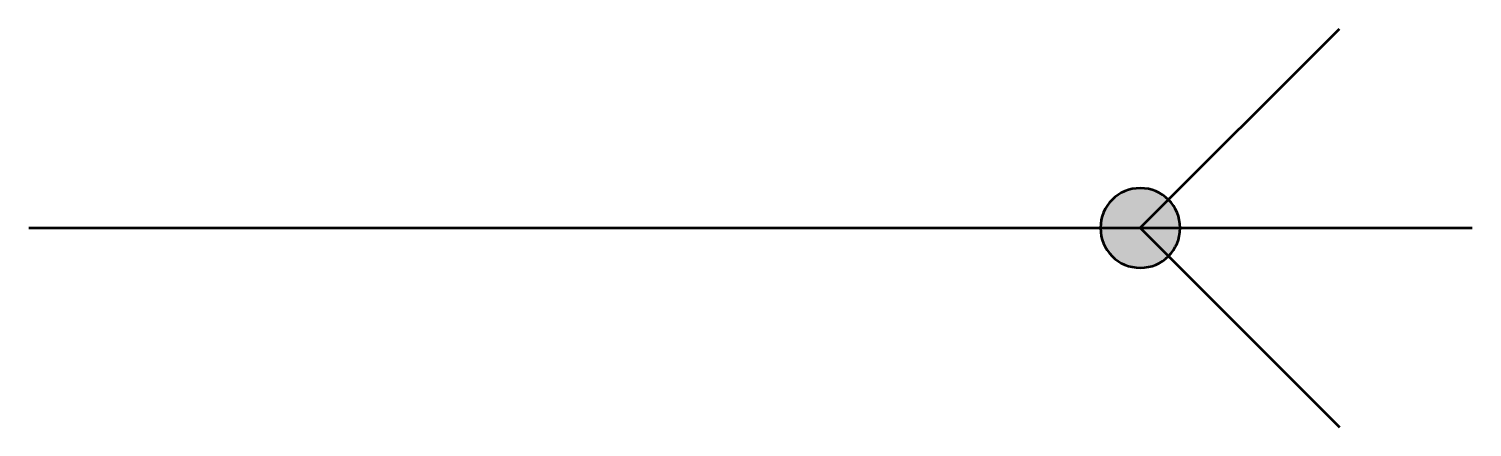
# Model space of a CAD drawing. Header units: millimetres. Extents: x 13.2 to 35, y -126.2 to -120.2.
import ezdxf

# ---------------------------------------------------------------- set-up
doc = ezdxf.new("R2010")
doc.units = ezdxf.units.MM
doc.linetypes.add('K5LT_BASIC', pattern=[0])

msp = doc.modelspace()

# ---------------------------------------------------------------- hatches: boundary and pattern name
h = msp.add_hatch(color=1)
h.dxf.hatch_style = 1
h.paths.add_polyline_path([(30.376, -122.813), (29.952, -123.237), (30.552, -123.237, 0.198912)])
h.paths.add_polyline_path([(30.376, -122.813, 0.668179), (29.352, -123.237), (29.952, -123.237)])
h.paths.add_polyline_path([(29.952, -123.237), (29.352, -123.237, 0.668179), (30.376, -123.662)])
h.paths.add_polyline_path([(30.552, -123.237), (29.952, -123.237), (30.376, -123.662, 0.198912)])

# ---------------------------------------------------------------- linework, layer by layer
at = {"color": 1, "linetype": 'K5LT_BASIC', "lineweight": 50}
for p, q in [((29.952, -123.237), (32.952, -120.237)), ((13.205, -123.237), (34.952, -123.237)), ((29.952, -123.237), (32.952, -126.237))]:
    msp.add_line(p, q, dxfattribs=at)
for start, end in [(0, 180), (180, 0)]:
    msp.add_arc((29.952, -123.237), 0.6, start, end, dxfattribs=at)

doc.saveas('drawing.dxf')
